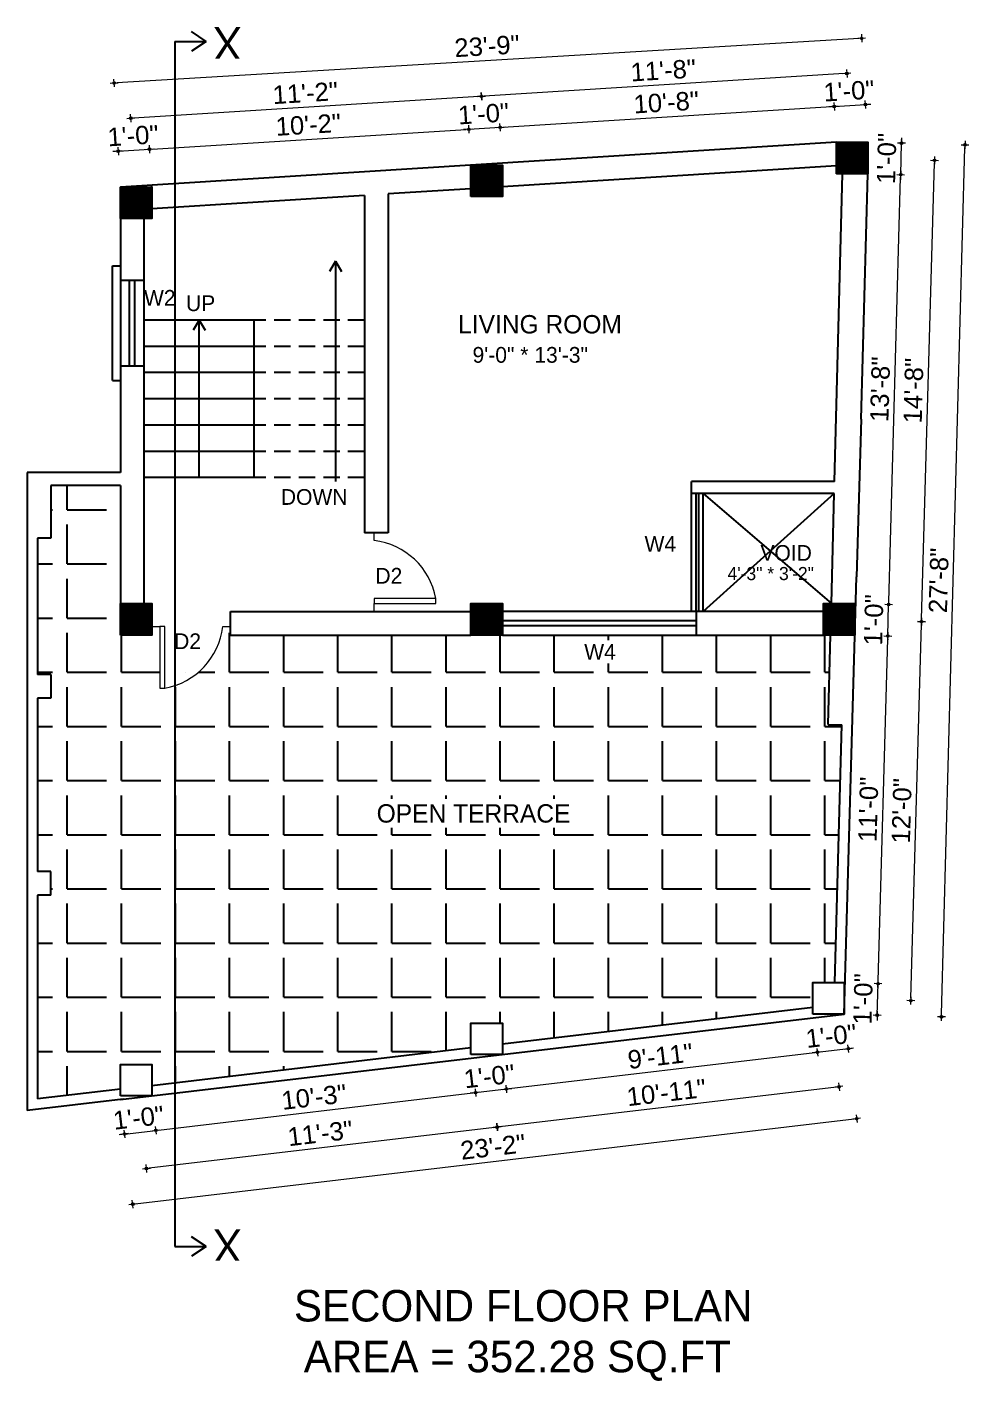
# Model space of a CAD drawing. Header units: inches. Extents: x 10143 to 33197, y -150 to 3760.
# Drawn here: x 22631 to 22990, y 1421 to 1937 of the extents above; entities that cross this region are included whole.
import ezdxf
from ezdxf.enums import TextEntityAlignment as Align

# ---------------------------------------------------------------- set-up
doc = ezdxf.new("R2010")
doc.units = ezdxf.units.IN
doc.header["$LTSCALE"] = 0.5
doc.header["$MEASUREMENT"] = 0
doc.header["$PDMODE"] = 66
doc.linetypes.add('DASHED2', pattern=[0.375, 0.25, -0.125])
for name, color, linetype, lineweight in [('0.13', 2, 'Continuous', 13), ('DW TEXT', 92, 'Continuous', 15), ('ELEVATION', 85, 'Continuous', 9), ('hatch', 9, 'Continuous', 0), ('Toilet', 7, 'Continuous', 25)]:
    doc.layers.add(name, color=color, linetype=linetype, lineweight=lineweight)
doc.styles.add('CEN', font='GOTHIC.TTF')
doc.styles.get("Standard").update_dxf_attribs({"font": 'arial.ttf'})
doc.dimstyles.new('S8', dxfattribs={"dimtxt": 5, "dimasz": 1, "dimexe": 6, "dimexo": 18, "dimgap": 1.9375, "dimtad": 1, "dimdec": 0, "dimzin": 3, "dimdsep": 46, "dimlunit": 4, "dimtxsty": 'Standard', "dimblk": 'dot 2', "dimcen": 12, "dimse1": 1, "dimse2": 1, "dimclrd": 1, "dimclre": 1, "dimclrt": 256, "dimadec": 0, "dimazin": 0, "dimtfac": 0.75, "dimtdec": 0, "dimtix": 1, "dimtmove": 1, "dimatfit": 3, "dimldrblk": 'DOT', "dimfxl": 1, "dimtolj": 1, "dimtzin": 0, "dimlwd": 9, "dimlwe": 9, "dimarcsym": 0})

# ---------------------------------------------------------------- blocks, each defined once
blk = doc.blocks.new('dot1')
at = {"layer": 'hatch'}
h = blk.add_hatch(color=256, dxfattribs=at)
edge = h.paths.add_edge_path()
edge.add_arc((0, 0), 1, 0, 360)
for p, q in [((3, 0), (-3, 0)), ((0, 3), (0, -3))]:
    blk.add_line(p, q, dxfattribs=at)
blk.add_circle((0, 0), 1, dxfattribs=at)
blk = doc.blocks.new('dot 2')
at = {"layer": 'hatch', "xscale": 0.5, "yscale": 0.5, "zscale": 0.5}
blk.add_blockref('dot1', (0, 0), dxfattribs=at)
blk = doc.blocks.new('*D1516')
at = {"layer": 'Defpoints', "color": 0, "transparency": 16777216}
for p in [(22666.52, 1528.5), (22678.52, 1529.92), (22680.07, 1516.8)]:
    blk.add_point(p, dxfattribs=at)
at = {"layer": 'Toilet', "color": 1, "lineweight": 9, "transparency": 16777216}
for p, q in [((22668.07, 1515.39), (22680.07, 1516.8)), ((22681.06, 1516.92), (22682.06, 1517.04)), ((22667.08, 1515.27), (22666.08, 1515.15))]:
    blk.add_line(p, q, dxfattribs=at)
for p, rotation in [((22668.07, 1515.39), 6.727351048226113), ((22680.07, 1516.8), 186.7273510482261)]:
    blk.add_blockref('dot 2', p, dxfattribs=dict(at, rotation=rotation))
at = {"layer": 'Toilet', "transparency": 16777216, "insert": (22673.42, 1521.57), "char_height": 7, "attachment_point": 5, "rotation": 6.7274}
blk.add_mtext('\\A1;1\'-0"', dxfattribs=at)
blk = doc.blocks.new('_Dot')
at = {"color": 0, "linetype": 'ByBlock', "lineweight": -2}
blk.add_line((-0.5, 0), (-1, 0), dxfattribs=at)
at = {"color": 0, "linetype": 'ByBlock', "const_width": 0.5}
blk.add_lwpolyline([(-0.25, 0, 1), (0.25, 0, 1)], format="xyb", close=True, dxfattribs=at)
blk = doc.blocks.new('*D1517')
at = {"layer": 'Defpoints', "color": 0, "transparency": 16777216}
for p in [(22800.14, 1545.68), (22678.52, 1529.92), (22801.86, 1531.17)]:
    blk.add_point(p, dxfattribs=at)
at = {"layer": 'Toilet', "color": 1, "lineweight": 9, "transparency": 16777216}
blk.add_line((22681.06, 1516.92), (22800.86, 1531.05), dxfattribs=at)
for p, rotation in [((22801.86, 1531.17), 6.727351048253311), ((22680.07, 1516.8), 186.7273510482534)]:
    blk.add_blockref('dot 2', p, dxfattribs=dict(at, rotation=rotation))
at = {"layer": 'Toilet', "transparency": 16777216, "insert": (22740.32, 1529.46), "char_height": 7, "attachment_point": 5, "rotation": 6.7274}
blk.add_mtext('\\A1;10\'-3"', dxfattribs=at)
blk = doc.blocks.new('*D1518')
at = {"layer": 'Defpoints', "color": 0, "transparency": 16777216}
for p in [(22800.14, 1545.68), (22812.14, 1545.68), (22813.69, 1532.56)]:
    blk.add_point(p, dxfattribs=at)
at = {"layer": 'Toilet', "color": 1, "lineweight": 9, "transparency": 16777216}
for p, q in [((22801.86, 1531.17), (22813.69, 1532.56)), ((22814.68, 1532.68), (22815.68, 1532.8)), ((22800.86, 1531.05), (22799.87, 1530.93))]:
    blk.add_line(p, q, dxfattribs=at)
for p, rotation in [((22801.86, 1531.17), 6.727351048253292), ((22813.69, 1532.56), 186.7273510482534)]:
    blk.add_blockref('dot 2', p, dxfattribs=dict(at, rotation=rotation))
at = {"layer": 'Toilet', "transparency": 16777216, "insert": (22807.13, 1537.34), "char_height": 7, "attachment_point": 5, "rotation": 6.7274}
blk.add_mtext('\\A1;1\'-0"', dxfattribs=at)
blk = doc.blocks.new('*D1519')
at = {"layer": 'Defpoints', "color": 0, "transparency": 16777216}
for p in [(22930.42, 1561.05), (22812.14, 1545.68), (22932.13, 1546.54)]:
    blk.add_point(p, dxfattribs=at)
at = {"layer": 'Toilet', "color": 1, "lineweight": 9, "transparency": 16777216}
blk.add_line((22814.68, 1532.68), (22931.14, 1546.42), dxfattribs=at)
for p, rotation in [((22932.13, 1546.54), 6.727351048253311), ((22813.69, 1532.56), 186.7273510482534)]:
    blk.add_blockref('dot 2', p, dxfattribs=dict(at, rotation=rotation))
at = {"layer": 'Toilet', "transparency": 16777216, "insert": (22872.27, 1545.02), "char_height": 7, "attachment_point": 5, "rotation": 6.7274}
blk.add_mtext('\\A1;9\'-11"', dxfattribs=at)
blk = doc.blocks.new('*D1520')
at = {"layer": 'Defpoints', "color": 0, "transparency": 16777216}
for p in [(22930.42, 1561.05), (22942.42, 1561.05), (22943.97, 1547.93)]:
    blk.add_point(p, dxfattribs=at)
at = {"layer": 'Toilet', "color": 1, "lineweight": 9, "transparency": 16777216}
for p, q in [((22932.13, 1546.54), (22943.97, 1547.93)), ((22944.96, 1548.05), (22945.96, 1548.17)), ((22931.14, 1546.42), (22930.15, 1546.3))]:
    blk.add_line(p, q, dxfattribs=at)
for p, rotation in [((22932.13, 1546.54), 6.727351048253292), ((22943.97, 1547.93), 186.7273510482534)]:
    blk.add_blockref('dot 2', p, dxfattribs=dict(at, rotation=rotation))
at = {"layer": 'Toilet', "transparency": 16777216, "insert": (22937.41, 1552.71), "char_height": 7, "attachment_point": 5, "rotation": 6.7274}
blk.add_mtext('\\A1;1\'-0"', dxfattribs=at)
blk = doc.blocks.new('*D1521')
at = {"layer": 'Defpoints', "color": 0, "transparency": 16777216}
for p in [(22936.42, 1567.05), (22806.14, 1551.68), (22810.11, 1518.04)]:
    blk.add_point(p, dxfattribs=at)
at = {"layer": 'Toilet', "color": 1, "lineweight": 9, "transparency": 16777216}
blk.add_line((22939.4, 1533.29), (22811.11, 1518.15), dxfattribs=at)
for p, rotation in [((22940.39, 1533.4), 6.727351048225874), ((22810.11, 1518.04), 186.7273510482259)]:
    blk.add_blockref('dot 2', p, dxfattribs=dict(at, rotation=rotation))
at = {"layer": 'Toilet', "transparency": 16777216, "insert": (22874.61, 1531.19), "char_height": 7, "attachment_point": 5, "rotation": 6.7274}
blk.add_mtext('\\A1;10\'-11"', dxfattribs=at)
blk = doc.blocks.new('*D1522')
at = {"layer": 'Defpoints', "color": 0, "transparency": 16777216}
for p in [(22806.14, 1551.68), (22672.52, 1535.92), (22676.49, 1502.27)]:
    blk.add_point(p, dxfattribs=at)
at = {"layer": 'Toilet', "color": 1, "lineweight": 9, "transparency": 16777216}
blk.add_line((22809.12, 1517.92), (22677.48, 1502.39), dxfattribs=at)
for p, rotation in [((22810.11, 1518.04), 6.727351048253452), ((22676.49, 1502.27), 186.7273510482534)]:
    blk.add_blockref('dot 2', p, dxfattribs=dict(at, rotation=rotation))
at = {"layer": 'Toilet', "transparency": 16777216, "insert": (22742.66, 1515.63), "char_height": 7, "attachment_point": 5, "rotation": 6.7274}
blk.add_mtext('\\A1;11\'-3"', dxfattribs=at)
blk = doc.blocks.new('*D1523')
at = {"layer": 'Defpoints', "color": 0, "transparency": 16777216}
for p in [(22942.42, 1561.05), (22666.52, 1528.5), (22947.12, 1521.25)]:
    blk.add_point(p, dxfattribs=at)
at = {"layer": 'Toilet', "color": 1, "lineweight": 9, "transparency": 16777216}
blk.add_line((22672.21, 1488.82), (22946.12, 1521.13), dxfattribs=at)
for p, rotation in [((22947.12, 1521.25), 6.727351048225743), ((22671.22, 1488.7), 186.7273510482257)]:
    blk.add_blockref('dot 2', p, dxfattribs=dict(at, rotation=rotation))
at = {"layer": 'Toilet', "transparency": 16777216, "insert": (22808.52, 1510.45), "char_height": 7, "attachment_point": 5, "rotation": 6.7274}
blk.add_mtext('\\A1;23\'-2"', dxfattribs=at)
blk = doc.blocks.new('*D1524')
at = {"layer": 'Defpoints', "color": 0, "transparency": 16777216}
for p in [(22940.47, 1711.41), (22971.85, 1710.53), (22936.42, 1567.05)]:
    blk.add_point(p, dxfattribs=at)
at = {"layer": 'Toilet', "color": 1, "lineweight": 9, "transparency": 16777216}
blk.add_line((22967.83, 1567.17), (22971.82, 1709.53), dxfattribs=at)
for p, rotation in [((22971.85, 1710.53), 88.39404783827474), ((22967.8, 1566.17), 268.3940478382747)]:
    blk.add_blockref('dot 2', p, dxfattribs=dict(at, rotation=rotation))
at = {"layer": 'Toilet', "transparency": 16777216, "insert": (22964.32, 1638.5), "char_height": 7, "attachment_point": 5, "rotation": 88.394}
blk.add_mtext('\\A1;12\'-0"', dxfattribs=at)
blk = doc.blocks.new('*D1525')
at = {"layer": 'Defpoints', "color": 0, "transparency": 16777216}
for p in [(22945.4, 1887.14), (22976.78, 1886.26), (22940.47, 1711.41)]:
    blk.add_point(p, dxfattribs=at)
at = {"layer": 'Toilet', "color": 1, "lineweight": 9, "transparency": 16777216}
blk.add_line((22971.88, 1711.53), (22976.75, 1885.26), dxfattribs=at)
for p, rotation in [((22976.78, 1886.26), 88.3940478382136), ((22971.85, 1710.53), 268.3940478382136)]:
    blk.add_blockref('dot 2', p, dxfattribs=dict(at, rotation=rotation))
at = {"layer": 'Toilet', "transparency": 16777216, "insert": (22968.81, 1798.55), "char_height": 7, "attachment_point": 5, "rotation": 88.394}
blk.add_mtext('\\A1;14\'-8"', dxfattribs=at)
blk = doc.blocks.new('*D1515')
at = {"layer": 'Defpoints', "color": 0, "transparency": 16777216}
for p in [(22942.76, 1573.05), (22955.27, 1572.69), (22942.42, 1561.05)]:
    blk.add_point(p, dxfattribs=at)
at = {"layer": 'Toilet', "color": 1, "lineweight": 9, "transparency": 16777216}
for p, q in [((22955.3, 1573.69), (22955.32, 1574.69)), ((22954.93, 1560.69), (22955.27, 1572.69)), ((22954.9, 1559.69), (22954.88, 1558.7))]:
    blk.add_line(p, q, dxfattribs=at)
for p, rotation in [((22955.27, 1572.69), 268.3940478382726), ((22954.93, 1560.69), 88.39404783827257)]:
    blk.add_blockref('dot 2', p, dxfattribs=dict(at, rotation=rotation))
at = {"layer": 'Toilet', "transparency": 16777216, "insert": (22949.59, 1566.85), "char_height": 7, "attachment_point": 5, "rotation": 88.394}
blk.add_mtext('\\A1;1\'-0"', dxfattribs=at)
blk = doc.blocks.new('*D1526')
at = {"layer": 'Defpoints', "color": 0, "transparency": 16777216}
for p in [(22946.47, 1705.41), (22958.98, 1705.06), (22942.76, 1573.05)]:
    blk.add_point(p, dxfattribs=at)
at = {"layer": 'Toilet', "color": 1, "lineweight": 9, "transparency": 16777216}
blk.add_line((22955.3, 1573.69), (22958.95, 1704.06), dxfattribs=at)
for p, rotation in [((22958.98, 1705.06), 88.3940478382136), ((22955.27, 1572.69), 268.3940478382136)]:
    blk.add_blockref('dot 2', p, dxfattribs=dict(at, rotation=rotation))
at = {"layer": 'Toilet', "transparency": 16777216, "insert": (22951.61, 1639.03), "char_height": 7, "attachment_point": 5, "rotation": 88.394}
blk.add_mtext('\\A1;11\'-0"', dxfattribs=at)
blk = doc.blocks.new('*D1527')
at = {"layer": 'Defpoints', "color": 0, "transparency": 16777216}
for p in [(22946.47, 1717.41), (22959.32, 1717.05), (22946.47, 1705.41)]:
    blk.add_point(p, dxfattribs=at)
at = {"layer": 'Toilet', "color": 1, "lineweight": 9, "transparency": 16777216}
for p, q in [((22959.34, 1718.05), (22959.37, 1719.05)), ((22958.98, 1705.06), (22959.32, 1717.05)), ((22958.95, 1704.06), (22958.92, 1703.06))]:
    blk.add_line(p, q, dxfattribs=at)
for p, rotation in [((22959.32, 1717.05), 268.3940478382136), ((22958.98, 1705.06), 88.39404783821358)]:
    blk.add_blockref('dot 2', p, dxfattribs=dict(at, rotation=rotation))
at = {"layer": 'Toilet', "transparency": 16777216, "insert": (22953.64, 1711.21), "char_height": 7, "attachment_point": 5, "rotation": 88.394}
blk.add_mtext('\\A1;1\'-0"', dxfattribs=at)
blk = doc.blocks.new('*D1528')
at = {"layer": 'Defpoints', "color": 0, "transparency": 16777216}
for p in [(22951.4, 1881.14), (22963.91, 1880.79), (22946.47, 1717.41)]:
    blk.add_point(p, dxfattribs=at)
at = {"layer": 'Toilet', "color": 1, "lineweight": 9, "transparency": 16777216}
blk.add_line((22959.34, 1718.05), (22963.88, 1879.79), dxfattribs=at)
for p, rotation in [((22963.91, 1880.79), 88.3940478382136), ((22959.32, 1717.05), 268.3940478382136)]:
    blk.add_blockref('dot 2', p, dxfattribs=dict(at, rotation=rotation))
at = {"layer": 'Toilet', "transparency": 16777216, "insert": (22956.1, 1799.07), "char_height": 7, "attachment_point": 5, "rotation": 88.394}
blk.add_mtext('\\A1;13\'-8"', dxfattribs=at)
blk = doc.blocks.new('*D1529')
at = {"layer": 'Defpoints', "color": 0, "transparency": 16777216}
for p in [(22951.4, 1893.14), (22964.24, 1892.78), (22951.4, 1881.14)]:
    blk.add_point(p, dxfattribs=at)
at = {"layer": 'Toilet', "color": 1, "lineweight": 9, "transparency": 16777216}
for p, q in [((22963.91, 1880.79), (22964.24, 1892.78)), ((22964.27, 1893.78), (22964.3, 1894.78)), ((22963.88, 1879.79), (22963.85, 1878.79))]:
    blk.add_line(p, q, dxfattribs=at)
for p, rotation in [((22964.24, 1892.78), 268.3940478382136), ((22963.91, 1880.79), 88.39404783821358)]:
    blk.add_blockref('dot 2', p, dxfattribs=dict(at, rotation=rotation))
at = {"layer": 'Toilet', "transparency": 16777216, "insert": (22958.57, 1886.94), "char_height": 7, "attachment_point": 5, "rotation": 88.394}
blk.add_mtext('\\A1;1\'-0"', dxfattribs=at)
blk = doc.blocks.new('*D1530')
at = {"layer": 'Defpoints', "color": 0, "transparency": 16777216}
for p in [(22951.4, 1893.14), (22988.41, 1892.14), (22942.42, 1561.05)]:
    blk.add_point(p, dxfattribs=at)
at = {"layer": 'Toilet', "color": 1, "lineweight": 9, "transparency": 16777216}
blk.add_line((22979.47, 1561.04), (22988.39, 1891.14), dxfattribs=at)
for p, rotation in [((22988.41, 1892.14), 88.45204859075596), ((22979.44, 1560.04), 268.452048590756)]:
    blk.add_blockref('dot 2', p, dxfattribs=dict(at, rotation=rotation))
at = {"layer": 'Toilet', "transparency": 16777216, "insert": (22978.42, 1726.24), "char_height": 7, "attachment_point": 5, "rotation": 88.452}
blk.add_mtext('\\A1;27\'-8"', dxfattribs=at)
blk = doc.blocks.new('*D1531')
at = {"layer": 'Defpoints', "color": 0, "transparency": 16777216}
for p in [(22677.67, 1890.49), (22666.52, 1876.09), (22678.52, 1876.84)]:
    blk.add_point(p, dxfattribs=at)
at = {"layer": 'Toilet', "color": 1, "lineweight": 9, "transparency": 16777216}
for p, q in [((22664.67, 1889.68), (22663.67, 1889.62)), ((22665.67, 1889.74), (22677.67, 1890.49)), ((22678.67, 1890.55), (22679.67, 1890.61))]:
    blk.add_line(p, q, dxfattribs=at)
for p, rotation in [((22665.67, 1889.74), 3.575827605927389), ((22677.67, 1890.49), 183.5758276059273)]:
    blk.add_blockref('dot 2', p, dxfattribs=dict(at, rotation=rotation))
at = {"layer": 'Toilet', "transparency": 16777216, "insert": (22671.33, 1895.62), "char_height": 7, "attachment_point": 5, "rotation": 3.5758}
blk.add_mtext('\\A1;1\'-0"', dxfattribs=at)
blk = doc.blocks.new('*D1532')
at = {"layer": 'Defpoints', "color": 0, "transparency": 16777216}
for p in [(22799.29, 1898.09), (22800.14, 1884.44), (22678.52, 1876.84)]:
    blk.add_point(p, dxfattribs=at)
at = {"layer": 'Toilet', "color": 1, "lineweight": 9, "transparency": 16777216}
blk.add_line((22678.67, 1890.55), (22798.29, 1898.03), dxfattribs=at)
for p, rotation in [((22799.29, 1898.09), 3.575827605925532), ((22677.67, 1890.49), 183.5758276059256)]:
    blk.add_blockref('dot 2', p, dxfattribs=dict(at, rotation=rotation))
at = {"layer": 'Toilet', "transparency": 16777216, "insert": (22738.14, 1899.79), "char_height": 7, "attachment_point": 5, "rotation": 3.5758}
blk.add_mtext('\\A1;10\'-2"', dxfattribs=at)
blk = doc.blocks.new('*D1533')
at = {"layer": 'Defpoints', "color": 0, "transparency": 16777216}
for p in [(22811.24, 1898.84), (22800.14, 1884.44), (22812.14, 1884.44)]:
    blk.add_point(p, dxfattribs=at)
at = {"layer": 'Toilet', "color": 1, "lineweight": 9, "transparency": 16777216}
for p, q in [((22798.29, 1898.03), (22797.3, 1897.97)), ((22799.29, 1898.09), (22811.24, 1898.84)), ((22812.24, 1898.9), (22813.24, 1898.96))]:
    blk.add_line(p, q, dxfattribs=at)
for p, rotation in [((22799.29, 1898.09), 3.57582760592547), ((22811.24, 1898.84), 183.5758276059255)]:
    blk.add_blockref('dot 2', p, dxfattribs=dict(at, rotation=rotation))
at = {"layer": 'Toilet', "transparency": 16777216, "insert": (22804.92, 1903.96), "char_height": 7, "attachment_point": 5, "rotation": 3.5758}
blk.add_mtext('\\A1;1\'-0"', dxfattribs=at)
blk = doc.blocks.new('*D1534')
at = {"layer": 'Defpoints', "color": 0, "transparency": 16777216}
for p in [(22938.54, 1906.79), (22939.4, 1893.14), (22812.14, 1884.44)]:
    blk.add_point(p, dxfattribs=at)
at = {"layer": 'Toilet', "color": 1, "lineweight": 9, "transparency": 16777216}
blk.add_line((22812.24, 1898.9), (22937.55, 1906.73), dxfattribs=at)
for p, rotation in [((22938.54, 1906.79), 3.575827605925532), ((22811.24, 1898.84), 183.5758276059256)]:
    blk.add_blockref('dot 2', p, dxfattribs=dict(at, rotation=rotation))
at = {"layer": 'Toilet', "transparency": 16777216, "insert": (22874.55, 1908.32), "char_height": 7, "attachment_point": 5, "rotation": 3.5758}
blk.add_mtext('\\A1;10\'-8"', dxfattribs=at)
blk = doc.blocks.new('*D1535')
at = {"layer": 'Defpoints', "color": 0, "transparency": 16777216}
for p in [(22950.5, 1907.54), (22939.4, 1893.14), (22951.4, 1893.14)]:
    blk.add_point(p, dxfattribs=at)
at = {"layer": 'Toilet', "color": 1, "lineweight": 9, "transparency": 16777216}
for p, q in [((22937.55, 1906.73), (22936.55, 1906.67)), ((22938.54, 1906.79), (22950.5, 1907.54)), ((22951.5, 1907.6), (22952.49, 1907.66))]:
    blk.add_line(p, q, dxfattribs=at)
for p, rotation in [((22938.54, 1906.79), 3.57582760592555), ((22950.5, 1907.54), 183.5758276059256)]:
    blk.add_blockref('dot 2', p, dxfattribs=dict(at, rotation=rotation))
at = {"layer": 'Toilet', "transparency": 16777216, "insert": (22944.18, 1912.67), "char_height": 7, "attachment_point": 5, "rotation": 3.5758}
blk.add_mtext('\\A1;1\'-0"', dxfattribs=at)
blk = doc.blocks.new('*D1536')
at = {"layer": 'Defpoints', "color": 0, "transparency": 16777216}
for p in [(22804.13, 1910.65), (22945.4, 1887.14), (22806.14, 1878.44)]:
    blk.add_point(p, dxfattribs=at)
at = {"layer": 'Toilet', "color": 1, "lineweight": 9, "transparency": 16777216}
blk.add_line((22942.39, 1919.29), (22805.13, 1910.71), dxfattribs=at)
for p, rotation in [((22943.38, 1919.35), 3.575843646370442), ((22804.13, 1910.65), 183.5758436463704)]:
    blk.add_blockref('dot 2', p, dxfattribs=dict(at, rotation=rotation))
at = {"layer": 'Toilet', "transparency": 16777216, "insert": (22873.41, 1920.5), "char_height": 7, "attachment_point": 5, "rotation": 3.5758}
blk.add_mtext('\\A1;11\'-8"', dxfattribs=at)
blk = doc.blocks.new('*D1537')
at = {"layer": 'Defpoints', "color": 0, "transparency": 16777216}
for p in [(22670.51, 1902.3), (22806.14, 1878.44), (22672.52, 1870.09)]:
    blk.add_point(p, dxfattribs=at)
at = {"layer": 'Toilet', "color": 1, "lineweight": 9, "transparency": 16777216}
blk.add_line((22803.13, 1910.59), (22671.51, 1902.36), dxfattribs=at)
for p, rotation in [((22804.13, 1910.65), 3.575843646351097), ((22670.51, 1902.3), 183.5758436463511)]:
    blk.add_blockref('dot 2', p, dxfattribs=dict(at, rotation=rotation))
at = {"layer": 'Toilet', "transparency": 16777216, "insert": (22736.98, 1911.92), "char_height": 7, "attachment_point": 5, "rotation": 3.5758}
blk.add_mtext('\\A1;11\'-2"', dxfattribs=at)
blk = doc.blocks.new('*D1538')
at = {"layer": 'Defpoints', "color": 0, "transparency": 16777216}
for p in [(22664.15, 1915.7), (22951.4, 1893.14), (22666.52, 1876.09)]:
    blk.add_point(p, dxfattribs=at)
at = {"layer": 'Toilet', "color": 1, "lineweight": 9, "transparency": 16777216}
blk.add_line((22948.03, 1932.69), (22665.15, 1915.76), dxfattribs=at)
for p, rotation in [((22949.03, 1932.75), 3.425574687814992), ((22664.15, 1915.7), 183.425574687815)]:
    blk.add_blockref('dot 2', p, dxfattribs=dict(at, rotation=rotation))
at = {"layer": 'Toilet', "transparency": 16777216, "insert": (22806.26, 1929.73), "char_height": 7, "attachment_point": 5, "rotation": 3.4256}
blk.add_mtext('\\A1;23\'-9"', dxfattribs=at)

msp = doc.modelspace()

# ---------------------------------------------------------------- hatches: boundary and pattern name
at = {"layer": 'Toilet'}
h = msp.add_hatch(dxfattribs=at)
h.set_pattern_fill('ANSI31', color=256, angle=90)
h.set_pattern_definition([(135, (22925.3714, -1856.22724), (-0.0883883476, -0.0883883476), [])])
h.paths.add_polyline_path([(22951.4, 1893.14), (22939.4, 1893.14), (22939.4, 1893.14), (22939.4, 1881.14), (22951.4, 1881.14)])
h = msp.add_hatch(dxfattribs=at)
h.set_pattern_fill('ANSI31', color=256)
h.paths.add_polyline_path([(22812.14, 1884.44), (22800.14, 1884.44), (22800.14, 1872.44), (22812.14, 1872.44)])
h = msp.add_hatch(dxfattribs=at)
h.set_pattern_fill('ANSI31', color=256)
h.paths.add_polyline_path([(22678.52, 1876.09), (22666.52, 1876.09), (22666.52, 1864.09), (22678.52, 1864.09)])
h = msp.add_hatch(dxfattribs=at)
h.set_pattern_fill('ANGLE', color=256, scale=75)
h.set_pattern_definition([(0, (0, 0), (0, 20.625), [15, -5.625]), (90, (0, 0), (-20.625, 1e-15), [15, -5.625])])
edge = h.paths.add_edge_path()
edge.add_line((22937.2, 1705.41), (22934.47, 1705.41))
edge.add_line((22934.47, 1705.41), (22812.14, 1705.41))
edge.add_line((22812.14, 1705.41), (22800.14, 1705.41))
edge.add_line((22800.14, 1705.41), (22708.52, 1705.41))
edge.add_line((22708.52, 1705.41), (22708.52, 1708.67))
edge.add_line((22708.52, 1708.67), (22705.52, 1708.67))
edge.add_arc((22678.79, 1711.72), 26.9, 288.3826, 353.4705, ccw=False)
edge.add_line((22687.28, 1686.19), (22687.28, 1534.98))
edge.add_line((22687.28, 1534.98), (22800.14, 1548.29))
edge.add_line((22800.14, 1548.29), (22800.14, 1557.68))
edge.add_line((22800.14, 1557.68), (22812.14, 1557.68))
edge.add_line((22812.14, 1557.68), (22812.14, 1549.71))
edge.add_line((22812.14, 1549.71), (22930.42, 1563.66))
edge.add_line((22930.42, 1563.66), (22930.42, 1573.05))
edge.add_line((22930.42, 1573.05), (22933.75, 1573.05))
edge.add_line((22933.75, 1573.05), (22938.76, 1573.05))
edge.add_line((22938.76, 1573.05), (22941.51, 1671.27))
edge.add_line((22941.51, 1671.27), (22936.32, 1671.42))
edge.add_line((22936.32, 1671.42), (22937.2, 1705.41))
edge = h.paths.add_edge_path()
edge.add_arc((22678.79, 1711.72), 26.9, 280.1231, 288.3826, ccw=False)
edge.add_line((22683.52, 1685.24), (22681.52, 1685.24))
edge.add_line((22681.52, 1685.24), (22681.52, 1708.67))
edge.add_line((22681.52, 1708.67), (22678.52, 1708.67))
edge.add_line((22678.52, 1708.67), (22678.52, 1705.41))
edge.add_line((22678.52, 1705.41), (22666.52, 1705.41))
edge.add_line((22666.52, 1705.41), (22666.52, 1717.41))
edge.add_line((22666.52, 1717.41), (22666.52, 1762.41))
edge.add_line((22666.52, 1762.41), (22639.96, 1762.41))
edge.add_line((22639.96, 1762.41), (22639.96, 1742.41))
edge.add_line((22639.96, 1742.41), (22634.96, 1742.41))
edge.add_line((22634.96, 1742.41), (22634.96, 1690.41))
edge.add_line((22634.96, 1690.41), (22639.96, 1690.41))
edge.add_line((22639.96, 1690.41), (22639.96, 1681.41))
edge.add_line((22639.96, 1681.41), (22634.96, 1681.41))
edge.add_line((22634.96, 1681.41), (22634.96, 1615.41))
edge.add_line((22634.96, 1615.41), (22639.96, 1615.41))
edge.add_line((22639.96, 1615.41), (22639.96, 1606.41))
edge.add_line((22639.96, 1606.41), (22634.96, 1606.41))
edge.add_line((22634.96, 1606.41), (22634.96, 1528.81))
edge.add_line((22634.96, 1528.81), (22666.52, 1532.5))
edge.add_line((22666.52, 1532.5), (22666.52, 1541.92))
edge.add_line((22666.52, 1541.92), (22678.52, 1541.92))
edge.add_line((22678.52, 1541.92), (22678.52, 1533.94))
edge.add_line((22678.52, 1533.94), (22687.28, 1534.98))
edge.add_line((22687.28, 1534.98), (22687.28, 1686.19))
h.paths.add_polyline_path([(22841.48, 1694.55), (22857.13, 1694.55), (22857.13, 1703.55), (22841.48, 1703.55)], flags=16)
h.paths.add_polyline_path([(22763.82, 1631.99), (22838.43, 1631.99), (22838.43, 1643.02), (22763.82, 1643.02)], flags=16)
h = msp.add_hatch(dxfattribs=at)
h.set_pattern_fill('ANSI31', color=256)
h.paths.add_polyline_path([(22678.52, 1717.41), (22666.52, 1717.41), (22666.52, 1705.41), (22678.52, 1705.41)])
h = msp.add_hatch(dxfattribs=at)
h.set_pattern_fill('ANSI31', color=256)
h.paths.add_polyline_path([(22812.14, 1717.41), (22800.14, 1717.41), (22800.14, 1705.41), (22812.14, 1705.41)])
h = msp.add_hatch(dxfattribs=at)
h.set_pattern_fill('ANSI31', color=256)
h.paths.add_polyline_path([(22946.47, 1717.41), (22934.47, 1717.41), (22934.47, 1705.41), (22946.47, 1705.41)])

# ---------------------------------------------------------------- linework, layer by layer
at = {"layer": '0.13', "color": 0, "ltscale": 0.5}
for p, q in [((22766.02, 1744.41), (22762.02, 1744.41)), ((22766.02, 1714.41), (22762.02, 1714.41)), ((22678.52, 1705.91), (22678.52, 1709.91)), ((22708.52, 1705.91), (22708.52, 1709.91))]:
    msp.add_line(p, q, dxfattribs=at)
at = {"layer": 'ELEVATION', "color": 146, "ltscale": 0.25, "true_color": 0x105689}
for p, q in [((22763.26, 1741.41), (22763.26, 1744.41)), ((22786.69, 1719.41), (22763.26, 1719.41)), ((22763.26, 1719.41), (22763.26, 1717.41)), ((22763.26, 1714.41), (22763.26, 1717.41)), ((22763.26, 1717.41), (22786.69, 1717.41)), ((22786.69, 1717.41), (22786.69, 1719.41)), ((22678.52, 1708.67), (22681.52, 1708.67)), ((22681.52, 1708.67), (22681.52, 1685.24)), ((22683.52, 1708.67), (22681.52, 1708.67)), ((22683.52, 1685.24), (22683.52, 1708.67)), ((22705.52, 1708.67), (22708.52, 1708.67)), ((22681.52, 1685.24), (22683.52, 1685.24))]:
    msp.add_line(p, q, dxfattribs=at)
for centre, start, end in [((22760.21, 1714.68), 10.1231, 83.4705), ((22678.79, 1711.72), 280.1231, 353.4705)]:
    msp.add_arc(centre, 26.9, start, end, dxfattribs=at)
at = {"layer": 'Toilet'}
for p, q in [((22699.28, 1931.58), (22693.61, 1935.28)), ((22687.28, 1931.58), (22687.28, 1472.54)), ((22687.28, 1931.58), (22699.28, 1931.58)), ((22699.28, 1931.58), (22693.61, 1927.88)), ((22939.4, 1893.14), (22666.52, 1876.09)), ((22939.4, 1884.12), (22812.14, 1876.17)), ((22938.73, 1763.91), (22941.79, 1881.14)), ((22948.78, 1787.68), (22951.4, 1881.14)), ((22666.52, 1876.09), (22666.52, 1767.41)), ((22678.52, 1876.09), (22678.52, 1876.84)), ((22759.52, 1872.88), (22678.52, 1867.82)), ((22759.52, 1872.88), (22759.52, 1744.41)), ((22800.14, 1875.42), (22768.52, 1873.45)), ((22768.52, 1873.45), (22768.52, 1744.41)), ((22675.52, 1864.09), (22675.52, 1717.41)), ((22663.52, 1802.41), (22663.52, 1846.09)), ((22663.52, 1846.09), (22666.52, 1846.09)), ((22748.52, 1847.83), (22746.26, 1843.95)), ((22748.52, 1847.83), (22748.52, 1763.88)), ((22748.52, 1847.83), (22750.78, 1843.95)), ((22666.52, 1840.59), (22675.52, 1840.59)), ((22670.02, 1807.91), (22670.02, 1840.59)), ((22672.02, 1807.91), (22672.02, 1840.59)), ((22717.52, 1825.41), (22675.52, 1825.41)), ((22696.52, 1825.41), (22694.26, 1821.52)), ((22696.52, 1765.41), (22696.52, 1825.41)), ((22696.52, 1825.41), (22698.78, 1821.52)), ((22717.52, 1765.41), (22717.52, 1825.41)), ((22717.52, 1815.41), (22675.52, 1815.41)), ((22675.52, 1807.91), (22666.52, 1807.91)), ((22717.52, 1805.41), (22675.52, 1805.41)), ((22663.52, 1802.41), (22666.52, 1802.41)), ((22717.52, 1795.41), (22675.52, 1795.41)), ((22717.52, 1785.41), (22675.52, 1785.41)), ((22948.78, 1787.68), (22947.09, 1727.68)), ((22717.52, 1775.41), (22675.52, 1775.41)), ((22630.96, 1767.41), (22630.96, 1524.31)), ((22666.52, 1767.41), (22630.96, 1767.41)), ((22717.52, 1765.41), (22675.52, 1765.41)), ((22938.73, 1763.91), (22884.14, 1763.91)), ((22884.14, 1714.41), (22884.14, 1763.91)), ((22639.96, 1762.41), (22639.96, 1742.41)), ((22666.52, 1762.41), (22639.96, 1762.41)), ((22666.52, 1762.41), (22666.52, 1717.41)), ((22888.64, 1759.41), (22884.14, 1759.41)), ((22885.89, 1759.41), (22885.89, 1714.41)), ((22886.89, 1759.41), (22886.89, 1714.41)), ((22938.61, 1759.41), (22888.64, 1759.41)), ((22888.64, 1759.41), (22937.52, 1717.41)), ((22888.64, 1714.41), (22888.64, 1759.41)), ((22938.61, 1759.4), (22888.64, 1714.41)), ((22937.52, 1717.41), (22938.61, 1759.4)), ((22768.52, 1744.41), (22759.52, 1744.41)), ((22634.96, 1742.41), (22634.96, 1690.41)), ((22639.96, 1742.41), (22634.96, 1742.41)), ((22942.42, 1561.05), (22947.09, 1727.68)), ((22947.06, 1726.41), (22947.06, 1726.41)), ((22708.52, 1714.41), (22800.14, 1714.41)), ((22708.52, 1705.41), (22708.52, 1714.41)), ((22888.64, 1714.41), (22812.14, 1714.41)), ((22886.14, 1705.41), (22886.14, 1714.41)), ((22934.47, 1714.41), (22888.64, 1714.41)), ((22886.14, 1710.91), (22812.14, 1710.91)), ((22886.14, 1708.91), (22812.14, 1708.91)), ((22708.52, 1705.41), (22800.14, 1705.41)), ((22812.14, 1705.41), (22934.47, 1705.41)), ((22936.32, 1671.42), (22937.2, 1705.41)), ((22639.96, 1690.41), (22634.96, 1690.41)), ((22639.96, 1690.41), (22639.96, 1681.41)), ((22639.96, 1681.41), (22634.96, 1681.41)), ((22634.96, 1681.41), (22634.96, 1615.41)), ((22936.32, 1671.42), (22941.51, 1671.27)), ((22938.76, 1573.05), (22941.51, 1671.27)), ((22639.96, 1615.41), (22634.96, 1615.41)), ((22639.96, 1615.41), (22634.96, 1615.41)), ((22639.96, 1606.41), (22639.96, 1615.41)), ((22634.96, 1606.41), (22634.96, 1528.81)), ((22639.96, 1606.41), (22634.96, 1606.41)), ((22933.75, 1573.05), (22942.76, 1573.05)), ((22812.14, 1549.71), (22930.42, 1563.66)), ((22666.52, 1528.5), (22942.42, 1561.05)), ((22678.52, 1533.94), (22800.14, 1548.29)), ((22666.52, 1532.53), (22634.96, 1528.81)), ((22667.58, 1528.63), (22630.96, 1524.31)), ((22699.28, 1472.54), (22693.61, 1476.24)), ((22687.28, 1472.54), (22699.28, 1472.54)), ((22699.28, 1472.54), (22693.61, 1468.84))]:
    msp.add_line(p, q, dxfattribs=at)
at = {"layer": 'Toilet', "linetype": 'DASHED2', "ltscale": 50}
for p, q in [((22759.52, 1825.41), (22717.52, 1825.41)), ((22759.52, 1815.41), (22717.52, 1815.41)), ((22759.52, 1805.41), (22717.52, 1805.41)), ((22759.52, 1795.41), (22717.52, 1795.41)), ((22759.52, 1785.41), (22717.52, 1785.41)), ((22759.52, 1775.41), (22717.52, 1775.41)), ((22759.52, 1765.41), (22717.52, 1765.41))]:
    msp.add_line(p, q, dxfattribs=at)
at = {"layer": 'Toilet'}
for points in [[(22939.4, 1881.14), (22939.4, 1893.14), (22951.4, 1893.14), (22951.4, 1881.14)], [(22800.14, 1872.44), (22800.14, 1884.44), (22812.14, 1884.44), (22812.14, 1872.44)], [(22666.52, 1864.09), (22666.52, 1876.09), (22678.52, 1876.09), (22678.52, 1864.09)], [(22666.52, 1705.41), (22666.52, 1717.41), (22678.52, 1717.41), (22678.52, 1705.41)], [(22800.14, 1705.41), (22800.14, 1717.41), (22812.14, 1717.41), (22812.14, 1705.41)], [(22934.47, 1705.41), (22934.47, 1717.41), (22946.47, 1717.41), (22946.47, 1705.41)], [(22930.42, 1561.05), (22930.42, 1573.05), (22942.42, 1573.05), (22942.42, 1561.05)], [(22800.14, 1545.68), (22800.14, 1557.68), (22812.14, 1557.68), (22812.14, 1545.68)], [(22666.52, 1529.92), (22666.52, 1541.92), (22678.52, 1541.92), (22678.52, 1529.92)]]:
    msp.add_lwpolyline(points, close=True, dxfattribs=at)

# ---------------------------------------------------------------- texts
at = {"layer": 'DW TEXT', "ltscale": 0.13, "style": 'CEN'}
for p in [(22707.32, 1931.01), (22707.32, 1473.1)]:
    msp.add_text('X', height=12, rotation=180, dxfattribs=at).set_placement(p, align=Align.MIDDLE_CENTER)
for s, height, p in [('W2', 6, (22681.54, 1833.88)), ('UP', 6, (22697.1, 1831.83)), ('LIVING ROOM ', 7, (22827.75, 1823.82)), ('9\'-0" * 13\'-3"', 6, (22822.73, 1812.16)), ('DOWN', 6, (22740.38, 1758.04)), ('W4', 6, (22872.31, 1740.17)), ('VOID', 6, (22920.25, 1736.72)), ('D2', 6, (22768.84, 1728.02)), ('4\'-3" * 3\'-2"', 5, (22914.37, 1728.87)), ('D2', 6, (22692.13, 1703.09)), ('W4', 6, (22849.31, 1699.05)), ('OPEN TERRACE', 7, (22801.12, 1637.51)), ('SECOND FLOOR PLAN', 12, (22820.04, 1450)), ('AREA = 352.28 SQ.FT ', 12, (22820.04, 1430.66))]:
    msp.add_text(s, height=height, dxfattribs=at).set_placement(p, align=Align.MIDDLE_CENTER)

# ---------------------------------------------------------------- dimensions: what is measured, and where the dimension line sits
at = {"layer": 'Toilet'}
for p1, p2, distance, picture, middle in [((22951.4, 1893.14), (22666.52, 1876.09), -39.68, '*D1538', (22806.26, 1929.73)), ((22945.4, 1887.14), (22806.14, 1878.44), -32.27, '*D1536', (22873.41, 1920.5)), ((22666.52, 1876.09), (22678.52, 1876.84), 13.68, '*D1531', (22671.33, 1895.62)), ((22942.42, 1561.05), (22951.4, 1893.14), -37.03, '*D1530', (22978.42, 1726.24)), ((22936.42, 1567.05), (22940.47, 1711.41), -31.39, '*D1524', (22964.32, 1638.5)), ((22942.42, 1561.05), (22942.76, 1573.05), -12.51, '*D1515', (22949.59, 1566.85)), ((22936.42, 1567.05), (22806.14, 1551.68), 33.88, '*D1521', (22874.61, 1531.19)), ((22666.52, 1528.5), (22942.42, 1561.05), -40.07, '*D1523', (22808.52, 1510.45)), ((22666.52, 1528.5), (22678.52, 1529.92), -13.2, '*D1516', (22673.42, 1521.57))]:
    dim = msp.add_aligned_dim(p1=p1, p2=p2, distance=distance, dimstyle='S8', override={"dimtxt": 7, "dimfxl": 2, "dimfxlon": 1, "dimarcsym": 1}, dxfattribs=at)
    dim.commit()
    dim.dimension.update_dxf_attribs({"geometry": picture, "text_midpoint": middle})
for base, p1, p2, angle, picture, middle in [((22670.51, 1902.3), (22806.14, 1878.44), (22672.52, 1870.09), 3.5758, '*D1537', (22736.98, 1911.92)), ((22938.54, 1906.79), (22812.14, 1884.44), (22939.4, 1893.14), 183.5758, '*D1534', (22874.55, 1908.32)), ((22950.5, 1907.54), (22939.4, 1893.14), (22951.4, 1893.14), 183.5758, '*D1535', (22944.18, 1912.67)), ((22811.24, 1898.84), (22800.14, 1884.44), (22812.14, 1884.44), 183.5758, '*D1533', (22804.92, 1903.96)), ((22799.29, 1898.09), (22678.52, 1876.84), (22800.14, 1884.44), 183.5758, '*D1532', (22738.14, 1899.79)), ((22964.24, 1892.78), (22951.4, 1881.14), (22951.4, 1893.14), 268.394, '*D1529', (22958.57, 1886.94)), ((22976.78, 1886.26), (22940.47, 1711.41), (22945.4, 1887.14), 268.394, '*D1525', (22968.81, 1798.55)), ((22963.91, 1880.79), (22946.47, 1717.41), (22951.4, 1881.14), 268.394, '*D1528', (22956.1, 1799.07)), ((22959.32, 1717.05), (22946.47, 1705.41), (22946.47, 1717.41), 268.394, '*D1527', (22953.64, 1711.21)), ((22958.98, 1705.06), (22942.76, 1573.05), (22946.47, 1705.41), 268.394, '*D1526', (22951.61, 1639.03)), ((22932.13, 1546.54), (22812.14, 1545.68), (22930.42, 1561.05), 186.7274, '*D1519', (22872.27, 1545.02)), ((22943.97, 1547.93), (22930.42, 1561.05), (22942.42, 1561.05), 186.7274, '*D1520', (22937.41, 1552.71)), ((22676.49, 1502.27), (22806.14, 1551.68), (22672.52, 1535.92), 6.7274, '*D1522', (22742.66, 1515.63)), ((22801.86, 1531.17), (22678.52, 1529.92), (22800.14, 1545.68), 186.7274, '*D1517', (22740.32, 1529.46)), ((22813.69, 1532.56), (22800.14, 1545.68), (22812.14, 1545.68), 186.7274, '*D1518', (22807.13, 1537.34))]:
    dim = msp.add_linear_dim(base=base, p1=p1, p2=p2, angle=angle, dimstyle='S8', override={"dimtxt": 7, "dimfxl": 2, "dimfxlon": 1, "dimarcsym": 1}, dxfattribs=at)
    dim.commit()
    dim.dimension.update_dxf_attribs({"geometry": picture, "text_midpoint": middle})

doc.saveas('drawing.dxf')
